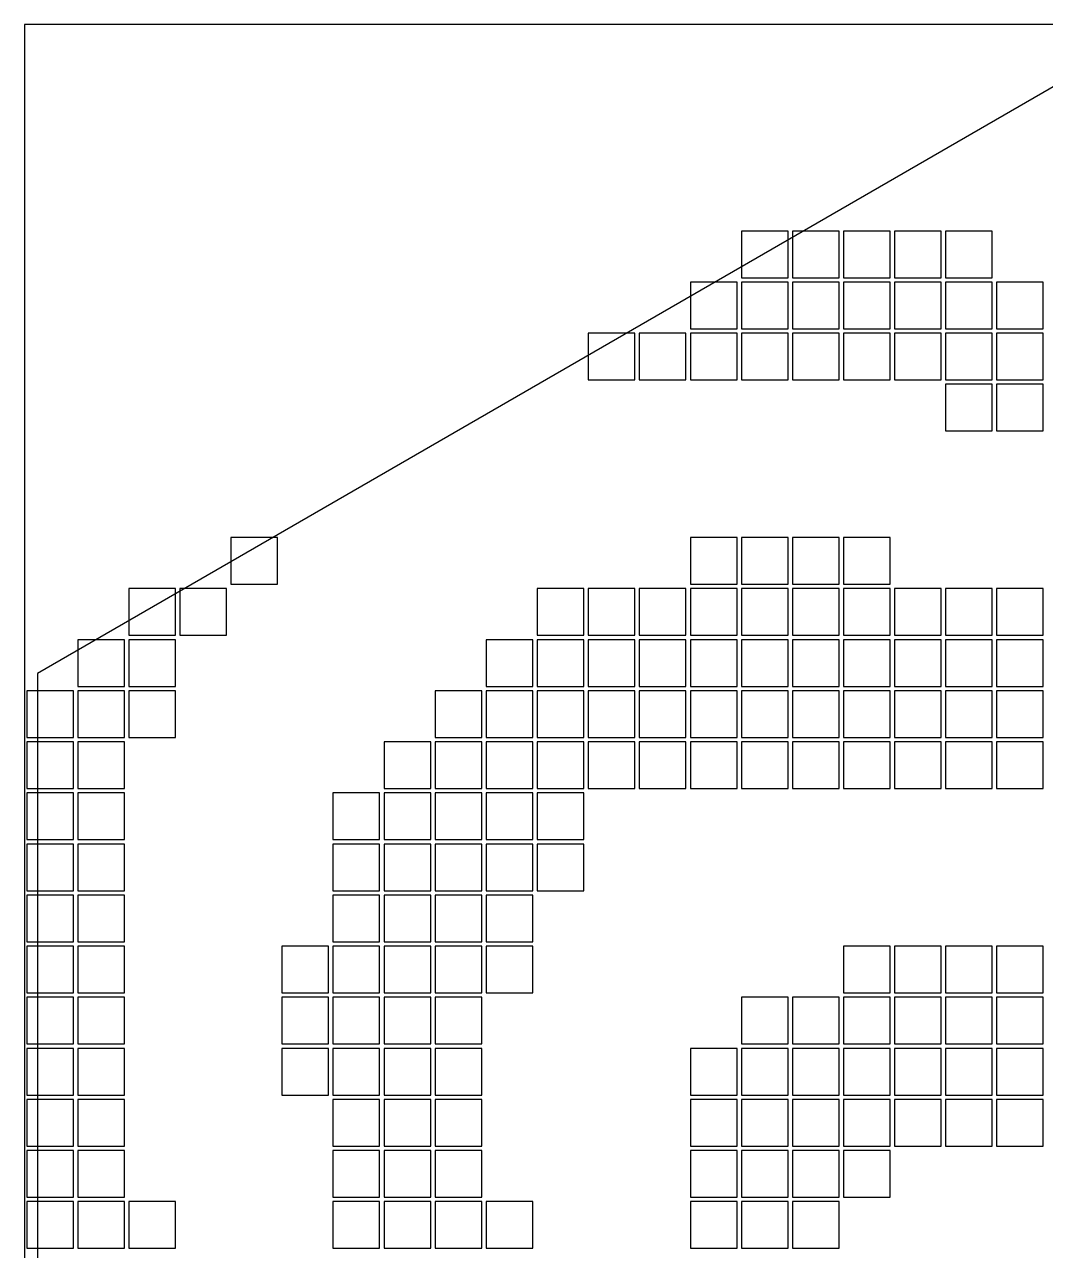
# Model space of a CAD drawing. Extents: x -326 to 326, y -269 to 269.
# Drawn here: x -326.4 to -198.4, y 115.2 to 268.8 of the extents above; entities that cross this region are included whole.
import ezdxf

# ---------------------------------------------------------------- set-up
doc = ezdxf.new("R2010")
doc.units = 0

msp = doc.modelspace()

# ---------------------------------------------------------------- linework, layer by layer
at = {"layer": 'BOARD'}
for p, q in [((326.4, 268.8), (-326.4, 268.8)), ((-326.4, 268.8), (-326.4, -268.8))]:
    msp.add_line(p, q, dxfattribs=at)
at = {"layer": 'PATCHES'}
for p, q in [((-230.675, 242.925), (-236.525, 242.925)), ((-236.525, 242.925), (-236.525, 237.075)), ((-230.675, 237.075), (-230.675, 242.925)), ((-224.275, 242.925), (-230.125, 242.925)), ((-230.125, 242.925), (-230.125, 237.075)), ((-224.275, 237.075), (-224.275, 242.925)), ((-217.875, 242.925), (-223.725, 242.925)), ((-223.725, 242.925), (-223.725, 237.075)), ((-217.875, 237.075), (-217.875, 242.925)), ((-211.475, 242.925), (-217.325, 242.925)), ((-217.325, 242.925), (-217.325, 237.075)), ((-211.475, 237.075), (-211.475, 242.925)), ((-205.075, 242.925), (-210.925, 242.925)), ((-210.925, 242.925), (-210.925, 237.075)), ((-205.075, 237.075), (-205.075, 242.925)), ((-236.525, 237.075), (-230.675, 237.075)), ((-230.125, 237.075), (-224.275, 237.075)), ((-223.725, 237.075), (-217.875, 237.075)), ((-217.325, 237.075), (-211.475, 237.075)), ((-210.925, 237.075), (-205.075, 237.075)), ((-237.075, 236.525), (-242.925, 236.525)), ((-242.925, 236.525), (-242.925, 230.675)), ((-237.075, 230.675), (-237.075, 236.525)), ((-230.675, 236.525), (-236.525, 236.525)), ((-236.525, 236.525), (-236.525, 230.675)), ((-230.675, 230.675), (-230.675, 236.525)), ((-224.275, 236.525), (-230.125, 236.525)), ((-230.125, 236.525), (-230.125, 230.675)), ((-224.275, 230.675), (-224.275, 236.525)), ((-217.875, 236.525), (-223.725, 236.525)), ((-223.725, 236.525), (-223.725, 230.675)), ((-217.875, 230.675), (-217.875, 236.525)), ((-211.475, 236.525), (-217.325, 236.525)), ((-217.325, 236.525), (-217.325, 230.675)), ((-211.475, 230.675), (-211.475, 236.525)), ((-205.075, 236.525), (-210.925, 236.525)), ((-210.925, 236.525), (-210.925, 230.675)), ((-205.075, 230.675), (-205.075, 236.525)), ((-198.675, 236.525), (-204.525, 236.525)), ((-204.525, 236.525), (-204.525, 230.675)), ((-198.675, 230.675), (-198.675, 236.525)), ((-242.925, 230.675), (-237.075, 230.675)), ((-236.525, 230.675), (-230.675, 230.675)), ((-230.125, 230.675), (-224.275, 230.675)), ((-223.725, 230.675), (-217.875, 230.675)), ((-217.325, 230.675), (-211.475, 230.675)), ((-210.925, 230.675), (-205.075, 230.675)), ((-204.525, 230.675), (-198.675, 230.675)), ((-249.875, 230.125), (-255.725, 230.125)), ((-255.725, 230.125), (-255.725, 224.275)), ((-249.875, 224.275), (-249.875, 230.125)), ((-243.475, 230.125), (-249.325, 230.125)), ((-249.325, 230.125), (-249.325, 224.275)), ((-243.475, 224.275), (-243.475, 230.125)), ((-237.075, 230.125), (-242.925, 230.125)), ((-242.925, 230.125), (-242.925, 224.275)), ((-237.075, 224.275), (-237.075, 230.125)), ((-230.675, 230.125), (-236.525, 230.125)), ((-236.525, 230.125), (-236.525, 224.275)), ((-230.675, 224.275), (-230.675, 230.125)), ((-224.275, 230.125), (-230.125, 230.125)), ((-230.125, 230.125), (-230.125, 224.275)), ((-224.275, 224.275), (-224.275, 230.125)), ((-217.875, 230.125), (-223.725, 230.125)), ((-223.725, 230.125), (-223.725, 224.275)), ((-217.875, 224.275), (-217.875, 230.125)), ((-211.475, 230.125), (-217.325, 230.125)), ((-217.325, 230.125), (-217.325, 224.275)), ((-211.475, 224.275), (-211.475, 230.125)), ((-205.075, 230.125), (-210.925, 230.125)), ((-210.925, 230.125), (-210.925, 224.275)), ((-205.075, 224.275), (-205.075, 230.125)), ((-198.675, 230.125), (-204.525, 230.125)), ((-204.525, 230.125), (-204.525, 224.275)), ((-198.675, 224.275), (-198.675, 230.125)), ((-255.725, 224.275), (-249.875, 224.275)), ((-249.325, 224.275), (-243.475, 224.275)), ((-242.925, 224.275), (-237.075, 224.275)), ((-236.525, 224.275), (-230.675, 224.275)), ((-230.125, 224.275), (-224.275, 224.275)), ((-223.725, 224.275), (-217.875, 224.275)), ((-217.325, 224.275), (-211.475, 224.275)), ((-210.925, 224.275), (-205.075, 224.275)), ((-204.525, 224.275), (-198.675, 224.275)), ((-205.075, 223.725), (-210.925, 223.725)), ((-210.925, 223.725), (-210.925, 217.875)), ((-205.075, 217.875), (-205.075, 223.725)), ((-198.675, 223.725), (-204.525, 223.725)), ((-204.525, 223.725), (-204.525, 217.875)), ((-198.675, 217.875), (-198.675, 223.725)), ((-210.925, 217.875), (-205.075, 217.875)), ((-204.525, 217.875), (-198.675, 217.875)), ((-294.675, 204.525), (-300.525, 204.525)), ((-300.525, 204.525), (-300.525, 198.675)), ((-294.675, 198.675), (-294.675, 204.525)), ((-237.075, 204.525), (-242.925, 204.525)), ((-242.925, 204.525), (-242.925, 198.675)), ((-237.075, 198.675), (-237.075, 204.525)), ((-230.675, 204.525), (-236.525, 204.525)), ((-236.525, 204.525), (-236.525, 198.675)), ((-230.675, 198.675), (-230.675, 204.525)), ((-224.275, 204.525), (-230.125, 204.525)), ((-230.125, 204.525), (-230.125, 198.675)), ((-224.275, 198.675), (-224.275, 204.525)), ((-217.875, 204.525), (-223.725, 204.525)), ((-223.725, 204.525), (-223.725, 198.675)), ((-217.875, 198.675), (-217.875, 204.525)), ((-300.525, 198.675), (-294.675, 198.675)), ((-242.925, 198.675), (-237.075, 198.675)), ((-236.525, 198.675), (-230.675, 198.675)), ((-230.125, 198.675), (-224.275, 198.675)), ((-223.725, 198.675), (-217.875, 198.675)), ((-307.475, 198.125), (-313.325, 198.125)), ((-313.325, 198.125), (-313.325, 192.275)), ((-307.475, 192.275), (-307.475, 198.125)), ((-301.075, 198.125), (-306.925, 198.125)), ((-306.925, 198.125), (-306.925, 192.275)), ((-301.075, 192.275), (-301.075, 198.125)), ((-256.275, 198.125), (-262.125, 198.125)), ((-262.125, 198.125), (-262.125, 192.275)), ((-256.275, 192.275), (-256.275, 198.125)), ((-249.875, 198.125), (-255.725, 198.125)), ((-255.725, 198.125), (-255.725, 192.275)), ((-249.875, 192.275), (-249.875, 198.125)), ((-243.475, 198.125), (-249.325, 198.125)), ((-249.325, 198.125), (-249.325, 192.275)), ((-243.475, 192.275), (-243.475, 198.125)), ((-237.075, 198.125), (-242.925, 198.125)), ((-242.925, 198.125), (-242.925, 192.275)), ((-237.075, 192.275), (-237.075, 198.125)), ((-230.675, 198.125), (-236.525, 198.125)), ((-236.525, 198.125), (-236.525, 192.275)), ((-230.675, 192.275), (-230.675, 198.125)), ((-224.275, 198.125), (-230.125, 198.125)), ((-230.125, 198.125), (-230.125, 192.275)), ((-224.275, 192.275), (-224.275, 198.125)), ((-217.875, 198.125), (-223.725, 198.125)), ((-223.725, 198.125), (-223.725, 192.275)), ((-217.875, 192.275), (-217.875, 198.125)), ((-211.475, 198.125), (-217.325, 198.125)), ((-217.325, 198.125), (-217.325, 192.275)), ((-211.475, 192.275), (-211.475, 198.125)), ((-205.075, 198.125), (-210.925, 198.125)), ((-210.925, 198.125), (-210.925, 192.275)), ((-205.075, 192.275), (-205.075, 198.125)), ((-198.675, 198.125), (-204.525, 198.125)), ((-204.525, 198.125), (-204.525, 192.275)), ((-198.675, 192.275), (-198.675, 198.125)), ((-313.325, 192.275), (-307.475, 192.275)), ((-306.925, 192.275), (-301.075, 192.275)), ((-262.125, 192.275), (-256.275, 192.275)), ((-255.725, 192.275), (-249.875, 192.275)), ((-249.325, 192.275), (-243.475, 192.275)), ((-242.925, 192.275), (-237.075, 192.275)), ((-236.525, 192.275), (-230.675, 192.275)), ((-230.125, 192.275), (-224.275, 192.275)), ((-223.725, 192.275), (-217.875, 192.275)), ((-217.325, 192.275), (-211.475, 192.275)), ((-210.925, 192.275), (-205.075, 192.275)), ((-204.525, 192.275), (-198.675, 192.275)), ((-313.875, 191.725), (-319.725, 191.725)), ((-319.725, 191.725), (-319.725, 185.875)), ((-313.875, 185.875), (-313.875, 191.725)), ((-307.475, 191.725), (-313.325, 191.725)), ((-313.325, 191.725), (-313.325, 185.875)), ((-307.475, 185.875), (-307.475, 191.725)), ((-262.675, 191.725), (-268.525, 191.725)), ((-268.525, 191.725), (-268.525, 185.875)), ((-262.675, 185.875), (-262.675, 191.725)), ((-256.275, 191.725), (-262.125, 191.725)), ((-262.125, 191.725), (-262.125, 185.875)), ((-256.275, 185.875), (-256.275, 191.725)), ((-249.875, 191.725), (-255.725, 191.725)), ((-255.725, 191.725), (-255.725, 185.875)), ((-249.875, 185.875), (-249.875, 191.725)), ((-243.475, 191.725), (-249.325, 191.725)), ((-249.325, 191.725), (-249.325, 185.875)), ((-243.475, 185.875), (-243.475, 191.725)), ((-237.075, 191.725), (-242.925, 191.725)), ((-242.925, 191.725), (-242.925, 185.875)), ((-237.075, 185.875), (-237.075, 191.725)), ((-230.675, 191.725), (-236.525, 191.725)), ((-236.525, 191.725), (-236.525, 185.875)), ((-230.675, 185.875), (-230.675, 191.725)), ((-224.275, 191.725), (-230.125, 191.725)), ((-230.125, 191.725), (-230.125, 185.875)), ((-224.275, 185.875), (-224.275, 191.725)), ((-217.875, 191.725), (-223.725, 191.725)), ((-223.725, 191.725), (-223.725, 185.875)), ((-217.875, 185.875), (-217.875, 191.725)), ((-211.475, 191.725), (-217.325, 191.725)), ((-217.325, 191.725), (-217.325, 185.875)), ((-211.475, 185.875), (-211.475, 191.725)), ((-205.075, 191.725), (-210.925, 191.725)), ((-210.925, 191.725), (-210.925, 185.875)), ((-205.075, 185.875), (-205.075, 191.725)), ((-198.675, 191.725), (-204.525, 191.725)), ((-204.525, 191.725), (-204.525, 185.875)), ((-198.675, 185.875), (-198.675, 191.725)), ((-319.725, 185.875), (-313.875, 185.875)), ((-313.325, 185.875), (-307.475, 185.875)), ((-268.525, 185.875), (-262.675, 185.875)), ((-262.125, 185.875), (-256.275, 185.875)), ((-255.725, 185.875), (-249.875, 185.875)), ((-249.325, 185.875), (-243.475, 185.875)), ((-242.925, 185.875), (-237.075, 185.875)), ((-236.525, 185.875), (-230.675, 185.875)), ((-230.125, 185.875), (-224.275, 185.875)), ((-223.725, 185.875), (-217.875, 185.875)), ((-217.325, 185.875), (-211.475, 185.875)), ((-210.925, 185.875), (-205.075, 185.875)), ((-204.525, 185.875), (-198.675, 185.875)), ((-320.275, 185.325), (-326.125, 185.325)), ((-326.125, 185.325), (-326.125, 179.475)), ((-320.275, 179.475), (-320.275, 185.325)), ((-313.875, 185.325), (-319.725, 185.325)), ((-319.725, 185.325), (-319.725, 179.475)), ((-313.875, 179.475), (-313.875, 185.325)), ((-307.475, 185.325), (-313.325, 185.325)), ((-313.325, 185.325), (-313.325, 179.475)), ((-307.475, 179.475), (-307.475, 185.325)), ((-269.075, 185.325), (-274.925, 185.325)), ((-274.925, 185.325), (-274.925, 179.475)), ((-269.075, 179.475), (-269.075, 185.325)), ((-262.675, 185.325), (-268.525, 185.325)), ((-268.525, 185.325), (-268.525, 179.475)), ((-262.675, 179.475), (-262.675, 185.325)), ((-256.275, 185.325), (-262.125, 185.325)), ((-262.125, 185.325), (-262.125, 179.475)), ((-256.275, 179.475), (-256.275, 185.325)), ((-249.875, 185.325), (-255.725, 185.325)), ((-255.725, 185.325), (-255.725, 179.475)), ((-249.875, 179.475), (-249.875, 185.325)), ((-243.475, 185.325), (-249.325, 185.325)), ((-249.325, 185.325), (-249.325, 179.475)), ((-243.475, 179.475), (-243.475, 185.325)), ((-237.075, 185.325), (-242.925, 185.325)), ((-242.925, 185.325), (-242.925, 179.475)), ((-237.075, 179.475), (-237.075, 185.325)), ((-230.675, 185.325), (-236.525, 185.325)), ((-236.525, 185.325), (-236.525, 179.475)), ((-230.675, 179.475), (-230.675, 185.325)), ((-224.275, 185.325), (-230.125, 185.325)), ((-230.125, 185.325), (-230.125, 179.475)), ((-224.275, 179.475), (-224.275, 185.325)), ((-217.875, 185.325), (-223.725, 185.325)), ((-223.725, 185.325), (-223.725, 179.475)), ((-217.875, 179.475), (-217.875, 185.325)), ((-211.475, 185.325), (-217.325, 185.325)), ((-217.325, 185.325), (-217.325, 179.475)), ((-211.475, 179.475), (-211.475, 185.325)), ((-205.075, 185.325), (-210.925, 185.325)), ((-210.925, 185.325), (-210.925, 179.475)), ((-205.075, 179.475), (-205.075, 185.325)), ((-198.675, 185.325), (-204.525, 185.325)), ((-204.525, 185.325), (-204.525, 179.475)), ((-198.675, 179.475), (-198.675, 185.325)), ((-326.125, 179.475), (-320.275, 179.475)), ((-320.275, 178.925), (-326.125, 178.925)), ((-326.125, 178.925), (-326.125, 173.075)), ((-320.275, 173.075), (-320.275, 178.925)), ((-319.725, 179.475), (-313.875, 179.475)), ((-313.875, 178.925), (-319.725, 178.925)), ((-319.725, 178.925), (-319.725, 173.075)), ((-313.875, 173.075), (-313.875, 178.925)), ((-313.325, 179.475), (-307.475, 179.475)), ((-275.475, 178.925), (-281.325, 178.925)), ((-281.325, 178.925), (-281.325, 173.075)), ((-275.475, 173.075), (-275.475, 178.925)), ((-274.925, 179.475), (-269.075, 179.475)), ((-269.075, 178.925), (-274.925, 178.925)), ((-274.925, 178.925), (-274.925, 173.075)), ((-269.075, 173.075), (-269.075, 178.925)), ((-268.525, 179.475), (-262.675, 179.475)), ((-262.675, 178.925), (-268.525, 178.925)), ((-268.525, 178.925), (-268.525, 173.075)), ((-262.675, 173.075), (-262.675, 178.925)), ((-262.125, 179.475), (-256.275, 179.475)), ((-256.275, 178.925), (-262.125, 178.925)), ((-262.125, 178.925), (-262.125, 173.075)), ((-256.275, 173.075), (-256.275, 178.925)), ((-255.725, 179.475), (-249.875, 179.475)), ((-249.875, 178.925), (-255.725, 178.925)), ((-255.725, 178.925), (-255.725, 173.075)), ((-249.875, 173.075), (-249.875, 178.925)), ((-249.325, 179.475), (-243.475, 179.475)), ((-243.475, 178.925), (-249.325, 178.925)), ((-249.325, 178.925), (-249.325, 173.075)), ((-243.475, 173.075), (-243.475, 178.925)), ((-242.925, 179.475), (-237.075, 179.475)), ((-237.075, 178.925), (-242.925, 178.925)), ((-242.925, 178.925), (-242.925, 173.075)), ((-237.075, 173.075), (-237.075, 178.925)), ((-236.525, 179.475), (-230.675, 179.475)), ((-230.675, 178.925), (-236.525, 178.925)), ((-236.525, 178.925), (-236.525, 173.075)), ((-230.675, 173.075), (-230.675, 178.925)), ((-230.125, 179.475), (-224.275, 179.475)), ((-224.275, 178.925), (-230.125, 178.925)), ((-230.125, 178.925), (-230.125, 173.075)), ((-224.275, 173.075), (-224.275, 178.925)), ((-223.725, 179.475), (-217.875, 179.475)), ((-217.875, 178.925), (-223.725, 178.925)), ((-223.725, 178.925), (-223.725, 173.075)), ((-217.875, 173.075), (-217.875, 178.925)), ((-217.325, 179.475), (-211.475, 179.475)), ((-211.475, 178.925), (-217.325, 178.925)), ((-217.325, 178.925), (-217.325, 173.075)), ((-211.475, 173.075), (-211.475, 178.925)), ((-210.925, 179.475), (-205.075, 179.475)), ((-205.075, 178.925), (-210.925, 178.925)), ((-210.925, 178.925), (-210.925, 173.075)), ((-205.075, 173.075), (-205.075, 178.925)), ((-204.525, 179.475), (-198.675, 179.475)), ((-198.675, 178.925), (-204.525, 178.925)), ((-204.525, 178.925), (-204.525, 173.075)), ((-198.675, 173.075), (-198.675, 178.925)), ((-326.125, 173.075), (-320.275, 173.075)), ((-320.275, 172.525), (-326.125, 172.525)), ((-326.125, 172.525), (-326.125, 166.675)), ((-320.275, 166.675), (-320.275, 172.525)), ((-319.725, 173.075), (-313.875, 173.075)), ((-313.875, 172.525), (-319.725, 172.525)), ((-319.725, 172.525), (-319.725, 166.675)), ((-313.875, 166.675), (-313.875, 172.525)), ((-281.875, 172.525), (-287.725, 172.525)), ((-287.725, 172.525), (-287.725, 166.675)), ((-281.875, 166.675), (-281.875, 172.525)), ((-281.325, 173.075), (-275.475, 173.075)), ((-275.475, 172.525), (-281.325, 172.525)), ((-281.325, 172.525), (-281.325, 166.675)), ((-275.475, 166.675), (-275.475, 172.525)), ((-274.925, 173.075), (-269.075, 173.075)), ((-269.075, 172.525), (-274.925, 172.525)), ((-274.925, 172.525), (-274.925, 166.675)), ((-269.075, 166.675), (-269.075, 172.525)), ((-268.525, 173.075), (-262.675, 173.075)), ((-262.675, 172.525), (-268.525, 172.525)), ((-268.525, 172.525), (-268.525, 166.675)), ((-262.675, 166.675), (-262.675, 172.525)), ((-262.125, 173.075), (-256.275, 173.075)), ((-256.275, 172.525), (-262.125, 172.525)), ((-262.125, 172.525), (-262.125, 166.675)), ((-256.275, 166.675), (-256.275, 172.525)), ((-255.725, 173.075), (-249.875, 173.075)), ((-249.325, 173.075), (-243.475, 173.075)), ((-242.925, 173.075), (-237.075, 173.075)), ((-236.525, 173.075), (-230.675, 173.075)), ((-230.125, 173.075), (-224.275, 173.075)), ((-223.725, 173.075), (-217.875, 173.075)), ((-217.325, 173.075), (-211.475, 173.075)), ((-210.925, 173.075), (-205.075, 173.075)), ((-204.525, 173.075), (-198.675, 173.075)), ((-326.125, 166.675), (-320.275, 166.675)), ((-320.275, 166.125), (-326.125, 166.125)), ((-326.125, 166.125), (-326.125, 160.275)), ((-320.275, 160.275), (-320.275, 166.125)), ((-319.725, 166.675), (-313.875, 166.675)), ((-313.875, 166.125), (-319.725, 166.125)), ((-319.725, 166.125), (-319.725, 160.275)), ((-313.875, 160.275), (-313.875, 166.125)), ((-287.725, 166.675), (-281.875, 166.675)), ((-281.875, 166.125), (-287.725, 166.125)), ((-287.725, 166.125), (-287.725, 160.275)), ((-281.875, 160.275), (-281.875, 166.125)), ((-281.325, 166.675), (-275.475, 166.675)), ((-275.475, 166.125), (-281.325, 166.125)), ((-281.325, 166.125), (-281.325, 160.275)), ((-275.475, 160.275), (-275.475, 166.125)), ((-274.925, 166.675), (-269.075, 166.675)), ((-269.075, 166.125), (-274.925, 166.125)), ((-274.925, 166.125), (-274.925, 160.275)), ((-269.075, 160.275), (-269.075, 166.125)), ((-268.525, 166.675), (-262.675, 166.675)), ((-262.675, 166.125), (-268.525, 166.125)), ((-268.525, 166.125), (-268.525, 160.275)), ((-262.675, 160.275), (-262.675, 166.125)), ((-262.125, 166.675), (-256.275, 166.675)), ((-256.275, 166.125), (-262.125, 166.125)), ((-262.125, 166.125), (-262.125, 160.275)), ((-256.275, 160.275), (-256.275, 166.125)), ((-326.125, 160.275), (-320.275, 160.275)), ((-319.725, 160.275), (-313.875, 160.275)), ((-287.725, 160.275), (-281.875, 160.275)), ((-281.325, 160.275), (-275.475, 160.275)), ((-274.925, 160.275), (-269.075, 160.275)), ((-268.525, 160.275), (-262.675, 160.275)), ((-262.125, 160.275), (-256.275, 160.275)), ((-320.275, 159.725), (-326.125, 159.725)), ((-326.125, 159.725), (-326.125, 153.875)), ((-320.275, 153.875), (-320.275, 159.725)), ((-313.875, 159.725), (-319.725, 159.725)), ((-319.725, 159.725), (-319.725, 153.875)), ((-313.875, 153.875), (-313.875, 159.725)), ((-281.875, 159.725), (-287.725, 159.725)), ((-287.725, 159.725), (-287.725, 153.875)), ((-281.875, 153.875), (-281.875, 159.725)), ((-275.475, 159.725), (-281.325, 159.725)), ((-281.325, 159.725), (-281.325, 153.875)), ((-275.475, 153.875), (-275.475, 159.725)), ((-269.075, 159.725), (-274.925, 159.725)), ((-274.925, 159.725), (-274.925, 153.875)), ((-269.075, 153.875), (-269.075, 159.725)), ((-262.675, 159.725), (-268.525, 159.725)), ((-268.525, 159.725), (-268.525, 153.875)), ((-262.675, 153.875), (-262.675, 159.725)), ((-326.125, 153.875), (-320.275, 153.875)), ((-319.725, 153.875), (-313.875, 153.875)), ((-287.725, 153.875), (-281.875, 153.875)), ((-281.325, 153.875), (-275.475, 153.875)), ((-274.925, 153.875), (-269.075, 153.875)), ((-268.525, 153.875), (-262.675, 153.875)), ((-320.275, 153.325), (-326.125, 153.325)), ((-326.125, 153.325), (-326.125, 147.475)), ((-320.275, 147.475), (-320.275, 153.325)), ((-313.875, 153.325), (-319.725, 153.325)), ((-319.725, 153.325), (-319.725, 147.475)), ((-313.875, 147.475), (-313.875, 153.325)), ((-288.275, 153.325), (-294.125, 153.325)), ((-294.125, 153.325), (-294.125, 147.475)), ((-288.275, 147.475), (-288.275, 153.325)), ((-281.875, 153.325), (-287.725, 153.325)), ((-287.725, 153.325), (-287.725, 147.475)), ((-281.875, 147.475), (-281.875, 153.325)), ((-275.475, 153.325), (-281.325, 153.325)), ((-281.325, 153.325), (-281.325, 147.475)), ((-275.475, 147.475), (-275.475, 153.325)), ((-269.075, 153.325), (-274.925, 153.325)), ((-274.925, 153.325), (-274.925, 147.475)), ((-269.075, 147.475), (-269.075, 153.325)), ((-262.675, 153.325), (-268.525, 153.325)), ((-268.525, 153.325), (-268.525, 147.475)), ((-262.675, 147.475), (-262.675, 153.325)), ((-217.875, 153.325), (-223.725, 153.325)), ((-223.725, 153.325), (-223.725, 147.475)), ((-217.875, 147.475), (-217.875, 153.325)), ((-211.475, 153.325), (-217.325, 153.325)), ((-217.325, 153.325), (-217.325, 147.475)), ((-211.475, 147.475), (-211.475, 153.325)), ((-205.075, 153.325), (-210.925, 153.325)), ((-210.925, 153.325), (-210.925, 147.475)), ((-205.075, 147.475), (-205.075, 153.325)), ((-198.675, 153.325), (-204.525, 153.325)), ((-204.525, 153.325), (-204.525, 147.475)), ((-198.675, 147.475), (-198.675, 153.325)), ((-326.125, 147.475), (-320.275, 147.475)), ((-319.725, 147.475), (-313.875, 147.475)), ((-294.125, 147.475), (-288.275, 147.475)), ((-287.725, 147.475), (-281.875, 147.475)), ((-281.325, 147.475), (-275.475, 147.475)), ((-274.925, 147.475), (-269.075, 147.475)), ((-268.525, 147.475), (-262.675, 147.475)), ((-223.725, 147.475), (-217.875, 147.475)), ((-217.325, 147.475), (-211.475, 147.475)), ((-210.925, 147.475), (-205.075, 147.475)), ((-204.525, 147.475), (-198.675, 147.475)), ((-320.275, 146.925), (-326.125, 146.925)), ((-326.125, 146.925), (-326.125, 141.075)), ((-320.275, 141.075), (-320.275, 146.925)), ((-313.875, 146.925), (-319.725, 146.925)), ((-319.725, 146.925), (-319.725, 141.075)), ((-313.875, 141.075), (-313.875, 146.925)), ((-288.275, 146.925), (-294.125, 146.925)), ((-294.125, 146.925), (-294.125, 141.075)), ((-288.275, 141.075), (-288.275, 146.925)), ((-281.875, 146.925), (-287.725, 146.925)), ((-287.725, 146.925), (-287.725, 141.075)), ((-281.875, 141.075), (-281.875, 146.925)), ((-275.475, 146.925), (-281.325, 146.925)), ((-281.325, 146.925), (-281.325, 141.075)), ((-275.475, 141.075), (-275.475, 146.925)), ((-269.075, 146.925), (-274.925, 146.925)), ((-274.925, 146.925), (-274.925, 141.075)), ((-269.075, 141.075), (-269.075, 146.925)), ((-230.675, 146.925), (-236.525, 146.925)), ((-236.525, 146.925), (-236.525, 141.075)), ((-230.675, 141.075), (-230.675, 146.925)), ((-224.275, 146.925), (-230.125, 146.925)), ((-230.125, 146.925), (-230.125, 141.075)), ((-224.275, 141.075), (-224.275, 146.925)), ((-217.875, 146.925), (-223.725, 146.925)), ((-223.725, 146.925), (-223.725, 141.075)), ((-217.875, 141.075), (-217.875, 146.925)), ((-211.475, 146.925), (-217.325, 146.925)), ((-217.325, 146.925), (-217.325, 141.075)), ((-211.475, 141.075), (-211.475, 146.925)), ((-205.075, 146.925), (-210.925, 146.925)), ((-210.925, 146.925), (-210.925, 141.075)), ((-205.075, 141.075), (-205.075, 146.925)), ((-198.675, 146.925), (-204.525, 146.925)), ((-204.525, 146.925), (-204.525, 141.075)), ((-198.675, 141.075), (-198.675, 146.925)), ((-326.125, 141.075), (-320.275, 141.075)), ((-320.275, 140.525), (-326.125, 140.525)), ((-326.125, 140.525), (-326.125, 134.675)), ((-320.275, 134.675), (-320.275, 140.525)), ((-319.725, 141.075), (-313.875, 141.075)), ((-313.875, 140.525), (-319.725, 140.525)), ((-319.725, 140.525), (-319.725, 134.675)), ((-313.875, 134.675), (-313.875, 140.525)), ((-294.125, 141.075), (-288.275, 141.075)), ((-288.275, 140.525), (-294.125, 140.525)), ((-294.125, 140.525), (-294.125, 134.675)), ((-288.275, 134.675), (-288.275, 140.525)), ((-287.725, 141.075), (-281.875, 141.075)), ((-281.875, 140.525), (-287.725, 140.525)), ((-287.725, 140.525), (-287.725, 134.675)), ((-281.875, 134.675), (-281.875, 140.525)), ((-281.325, 141.075), (-275.475, 141.075)), ((-275.475, 140.525), (-281.325, 140.525)), ((-281.325, 140.525), (-281.325, 134.675)), ((-275.475, 134.675), (-275.475, 140.525)), ((-274.925, 141.075), (-269.075, 141.075)), ((-269.075, 140.525), (-274.925, 140.525)), ((-274.925, 140.525), (-274.925, 134.675)), ((-269.075, 134.675), (-269.075, 140.525)), ((-237.075, 140.525), (-242.925, 140.525)), ((-242.925, 140.525), (-242.925, 134.675)), ((-237.075, 134.675), (-237.075, 140.525)), ((-236.525, 141.075), (-230.675, 141.075)), ((-230.675, 140.525), (-236.525, 140.525)), ((-236.525, 140.525), (-236.525, 134.675)), ((-230.675, 134.675), (-230.675, 140.525)), ((-230.125, 141.075), (-224.275, 141.075)), ((-224.275, 140.525), (-230.125, 140.525)), ((-230.125, 140.525), (-230.125, 134.675)), ((-224.275, 134.675), (-224.275, 140.525)), ((-223.725, 141.075), (-217.875, 141.075)), ((-217.875, 140.525), (-223.725, 140.525)), ((-223.725, 140.525), (-223.725, 134.675)), ((-217.875, 134.675), (-217.875, 140.525)), ((-217.325, 141.075), (-211.475, 141.075)), ((-211.475, 140.525), (-217.325, 140.525)), ((-217.325, 140.525), (-217.325, 134.675)), ((-211.475, 134.675), (-211.475, 140.525)), ((-210.925, 141.075), (-205.075, 141.075)), ((-205.075, 140.525), (-210.925, 140.525)), ((-210.925, 140.525), (-210.925, 134.675)), ((-205.075, 134.675), (-205.075, 140.525)), ((-204.525, 141.075), (-198.675, 141.075)), ((-198.675, 140.525), (-204.525, 140.525)), ((-204.525, 140.525), (-204.525, 134.675)), ((-198.675, 134.675), (-198.675, 140.525)), ((-326.125, 134.675), (-320.275, 134.675)), ((-320.275, 134.125), (-326.125, 134.125)), ((-326.125, 134.125), (-326.125, 128.275)), ((-320.275, 128.275), (-320.275, 134.125)), ((-319.725, 134.675), (-313.875, 134.675)), ((-313.875, 134.125), (-319.725, 134.125)), ((-319.725, 134.125), (-319.725, 128.275)), ((-313.875, 128.275), (-313.875, 134.125)), ((-294.125, 134.675), (-288.275, 134.675)), ((-287.725, 134.675), (-281.875, 134.675)), ((-281.875, 134.125), (-287.725, 134.125)), ((-287.725, 134.125), (-287.725, 128.275)), ((-281.875, 128.275), (-281.875, 134.125)), ((-281.325, 134.675), (-275.475, 134.675)), ((-275.475, 134.125), (-281.325, 134.125)), ((-281.325, 134.125), (-281.325, 128.275)), ((-275.475, 128.275), (-275.475, 134.125)), ((-274.925, 134.675), (-269.075, 134.675)), ((-269.075, 134.125), (-274.925, 134.125)), ((-274.925, 134.125), (-274.925, 128.275)), ((-269.075, 128.275), (-269.075, 134.125)), ((-242.925, 134.675), (-237.075, 134.675)), ((-237.075, 134.125), (-242.925, 134.125)), ((-242.925, 134.125), (-242.925, 128.275)), ((-237.075, 128.275), (-237.075, 134.125)), ((-236.525, 134.675), (-230.675, 134.675)), ((-230.675, 134.125), (-236.525, 134.125)), ((-236.525, 134.125), (-236.525, 128.275)), ((-230.675, 128.275), (-230.675, 134.125)), ((-230.125, 134.675), (-224.275, 134.675)), ((-224.275, 134.125), (-230.125, 134.125)), ((-230.125, 134.125), (-230.125, 128.275)), ((-224.275, 128.275), (-224.275, 134.125)), ((-223.725, 134.675), (-217.875, 134.675)), ((-217.875, 134.125), (-223.725, 134.125)), ((-223.725, 134.125), (-223.725, 128.275)), ((-217.875, 128.275), (-217.875, 134.125)), ((-217.325, 134.675), (-211.475, 134.675)), ((-211.475, 134.125), (-217.325, 134.125)), ((-217.325, 134.125), (-217.325, 128.275)), ((-211.475, 128.275), (-211.475, 134.125)), ((-210.925, 134.675), (-205.075, 134.675)), ((-205.075, 134.125), (-210.925, 134.125)), ((-210.925, 134.125), (-210.925, 128.275)), ((-205.075, 128.275), (-205.075, 134.125)), ((-204.525, 134.675), (-198.675, 134.675)), ((-198.675, 134.125), (-204.525, 134.125)), ((-204.525, 134.125), (-204.525, 128.275)), ((-198.675, 128.275), (-198.675, 134.125)), ((-326.125, 128.275), (-320.275, 128.275)), ((-320.275, 127.725), (-326.125, 127.725)), ((-326.125, 127.725), (-326.125, 121.875)), ((-320.275, 121.875), (-320.275, 127.725)), ((-319.725, 128.275), (-313.875, 128.275)), ((-313.875, 127.725), (-319.725, 127.725)), ((-319.725, 127.725), (-319.725, 121.875)), ((-313.875, 121.875), (-313.875, 127.725)), ((-287.725, 128.275), (-281.875, 128.275)), ((-281.875, 127.725), (-287.725, 127.725)), ((-287.725, 127.725), (-287.725, 121.875)), ((-281.875, 121.875), (-281.875, 127.725)), ((-281.325, 128.275), (-275.475, 128.275)), ((-275.475, 127.725), (-281.325, 127.725)), ((-281.325, 127.725), (-281.325, 121.875)), ((-275.475, 121.875), (-275.475, 127.725)), ((-274.925, 128.275), (-269.075, 128.275)), ((-269.075, 127.725), (-274.925, 127.725)), ((-274.925, 127.725), (-274.925, 121.875)), ((-269.075, 121.875), (-269.075, 127.725)), ((-242.925, 128.275), (-237.075, 128.275)), ((-237.075, 127.725), (-242.925, 127.725)), ((-242.925, 127.725), (-242.925, 121.875)), ((-237.075, 121.875), (-237.075, 127.725)), ((-236.525, 128.275), (-230.675, 128.275)), ((-230.675, 127.725), (-236.525, 127.725)), ((-236.525, 127.725), (-236.525, 121.875)), ((-230.675, 121.875), (-230.675, 127.725)), ((-230.125, 128.275), (-224.275, 128.275)), ((-224.275, 127.725), (-230.125, 127.725)), ((-230.125, 127.725), (-230.125, 121.875)), ((-224.275, 121.875), (-224.275, 127.725)), ((-223.725, 128.275), (-217.875, 128.275)), ((-217.875, 127.725), (-223.725, 127.725)), ((-223.725, 127.725), (-223.725, 121.875)), ((-217.875, 121.875), (-217.875, 127.725)), ((-217.325, 128.275), (-211.475, 128.275)), ((-210.925, 128.275), (-205.075, 128.275)), ((-204.525, 128.275), (-198.675, 128.275)), ((-326.125, 121.875), (-320.275, 121.875)), ((-319.725, 121.875), (-313.875, 121.875)), ((-287.725, 121.875), (-281.875, 121.875)), ((-281.325, 121.875), (-275.475, 121.875)), ((-274.925, 121.875), (-269.075, 121.875)), ((-242.925, 121.875), (-237.075, 121.875)), ((-236.525, 121.875), (-230.675, 121.875)), ((-230.125, 121.875), (-224.275, 121.875)), ((-223.725, 121.875), (-217.875, 121.875)), ((-320.275, 121.325), (-326.125, 121.325)), ((-326.125, 121.325), (-326.125, 115.475)), ((-320.275, 115.475), (-320.275, 121.325)), ((-313.875, 121.325), (-319.725, 121.325)), ((-319.725, 121.325), (-319.725, 115.475)), ((-313.875, 115.475), (-313.875, 121.325)), ((-307.475, 121.325), (-313.325, 121.325)), ((-313.325, 121.325), (-313.325, 115.475)), ((-307.475, 115.475), (-307.475, 121.325)), ((-281.875, 121.325), (-287.725, 121.325)), ((-287.725, 121.325), (-287.725, 115.475)), ((-281.875, 115.475), (-281.875, 121.325)), ((-275.475, 121.325), (-281.325, 121.325)), ((-281.325, 121.325), (-281.325, 115.475)), ((-275.475, 115.475), (-275.475, 121.325)), ((-269.075, 121.325), (-274.925, 121.325)), ((-274.925, 121.325), (-274.925, 115.475)), ((-269.075, 115.475), (-269.075, 121.325)), ((-262.675, 121.325), (-268.525, 121.325)), ((-268.525, 121.325), (-268.525, 115.475)), ((-262.675, 115.475), (-262.675, 121.325)), ((-237.075, 121.325), (-242.925, 121.325)), ((-242.925, 121.325), (-242.925, 115.475)), ((-237.075, 115.475), (-237.075, 121.325)), ((-230.675, 121.325), (-236.525, 121.325)), ((-236.525, 121.325), (-236.525, 115.475)), ((-230.675, 115.475), (-230.675, 121.325)), ((-224.275, 121.325), (-230.125, 121.325)), ((-230.125, 121.325), (-230.125, 115.475)), ((-224.275, 115.475), (-224.275, 121.325)), ((-326.125, 115.475), (-320.275, 115.475)), ((-319.725, 115.475), (-313.875, 115.475)), ((-313.325, 115.475), (-307.475, 115.475)), ((-287.725, 115.475), (-281.875, 115.475)), ((-281.325, 115.475), (-275.475, 115.475)), ((-274.925, 115.475), (-269.075, 115.475)), ((-268.525, 115.475), (-262.675, 115.475)), ((-242.925, 115.475), (-237.075, 115.475)), ((-236.525, 115.475), (-230.675, 115.475)), ((-230.125, 115.475), (-224.275, 115.475))]:
    msp.add_line(p, q, dxfattribs=at)
at = {"layer": 'PORTS'}
for p, q in [((-194.856, 262.5), (-324.76, 187.5)), ((-324.76, 187.5), (-324.76, 37.5))]:
    msp.add_line(p, q, dxfattribs=at)

doc.saveas('drawing.dxf')
